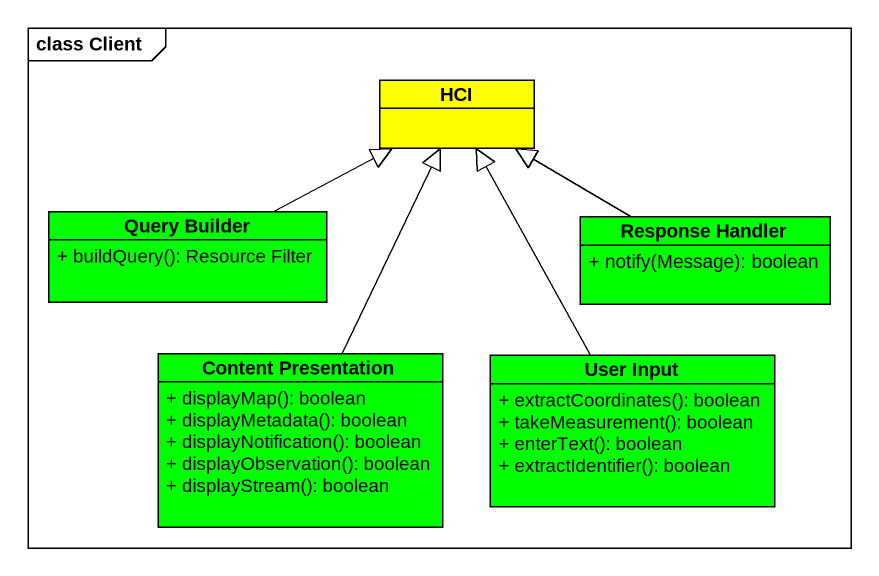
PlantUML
@startuml
mainframe class Client
hide circle
hide empty members
skinparam classAttributeIconSize 0
class HCI #FFFF00
class "Query Builder" as Query_Builder #00FF00 {
  + buildQuery(): Resource Filter
}
class "Response Handler" as Response_Handler #00FF00 {
  + notify(Message): boolean
}
class "Content Presentation" as Content_Presentation #00FF00 {
  + displayMap(): boolean
  + displayMetadata(): boolean
  + displayNotification(): boolean
  + displayObservation(): boolean
  + displayStream(): boolean
}
class "User Input" as User_Input #00FF00 {
  + extractCoordinates(): boolean
  + takeMeasurement(): boolean
  + enterText(): boolean
  + extractIdentifier(): boolean
}
Query_Builder -right-|> HCI
Response_Handler -left-|> HCI
Content_Presentation -up-|> HCI
User_Input -up-|> HCI
@enduml
